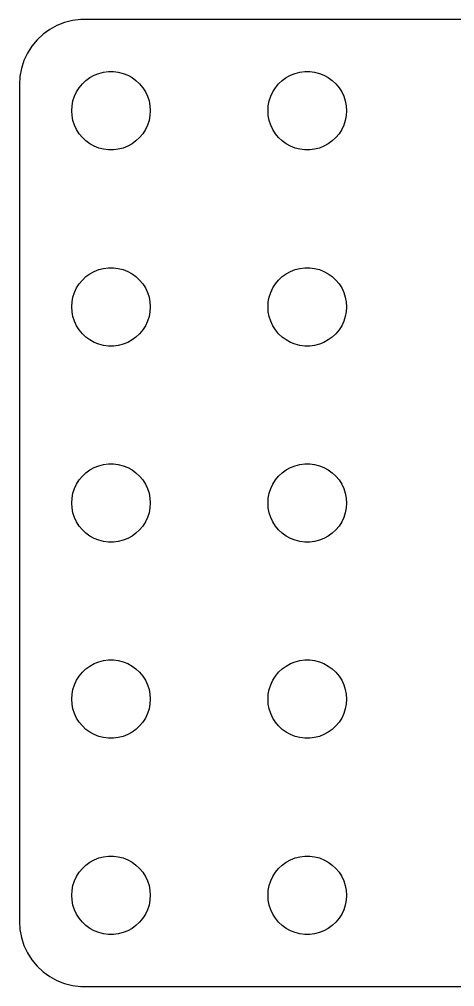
# Model space of a CAD drawing. Header units: metres. Extents: x -37 to 37, y 383 to 793.
# Drawn here: x -37 to -3.7, y 635 to 709 of the extents above; entities that cross this region are included whole.
import ezdxf

# ---------------------------------------------------------------- set-up
doc = ezdxf.new("R2010")
doc.units = ezdxf.units.M

msp = doc.modelspace()

# ---------------------------------------------------------------- linework, layer by layer
for p, q in [((-33.5451, 708.755), (-34.1289, 708.524)), ((-32.9369, 708.911), (-33.5451, 708.755)), ((-32.3139, 708.99), (-32.9369, 708.911)), ((32.3139, 708.99), (-32.3139, 708.99)), ((-34.6791, 708.222), (-35.1871, 707.853)), ((-34.1289, 708.524), (-34.6791, 708.222)), ((-35.6448, 707.423), (-36.0451, 706.939)), ((-35.1871, 707.853), (-35.6448, 707.423)), ((-36.0451, 706.939), (-36.3815, 706.409)), ((-36.6489, 705.841), (-36.8429, 705.243)), ((-36.3815, 706.409), (-36.6489, 705.841)), ((-36.8429, 705.243), (-36.9606, 704.627)), ((-36.9606, 704.627), (-37, 704)), ((-32.1869, 704.054), (-31.9123, 704.312)), ((-31.9123, 704.312), (-31.6075, 704.533)), ((-31.6075, 704.533), (-31.2773, 704.714)), ((-31.2773, 704.714), (-30.927, 704.853)), ((-30.927, 704.853), (-30.5621, 704.947)), ((-30.5621, 704.947), (-30.1884, 704.994)), ((-30.1884, 704.994), (-29.8116, 704.994)), ((-29.8116, 704.994), (-29.4379, 704.947)), ((-29.4379, 704.947), (-29.0729, 704.853)), ((-29.0729, 704.853), (-28.7227, 704.714)), ((-28.7227, 704.714), (-28.3925, 704.533)), ((-28.3925, 704.533), (-28.0877, 704.312)), ((-28.0877, 704.312), (-27.8131, 704.054)), ((-17.1869, 704.054), (-16.9123, 704.312)), ((-16.9123, 704.312), (-16.6075, 704.533)), ((-16.6075, 704.533), (-16.2773, 704.714)), ((-16.2773, 704.714), (-15.927, 704.853)), ((-15.927, 704.853), (-15.5621, 704.947)), ((-15.5621, 704.947), (-15.1884, 704.994)), ((-15.1884, 704.994), (-14.8116, 704.994)), ((-14.8116, 704.994), (-14.4379, 704.947)), ((-14.4379, 704.947), (-14.0729, 704.853)), ((-14.0729, 704.853), (-13.7227, 704.714)), ((-13.7227, 704.714), (-13.3925, 704.533)), ((-13.3925, 704.533), (-13.0877, 704.312)), ((-13.0877, 704.312), (-12.8131, 704.054)), ((-37, 704), (-37, 640)), ((-32.6289, 703.445), (-32.427, 703.763)), ((-32.427, 703.763), (-32.1869, 704.054)), ((-27.8131, 704.054), (-27.5729, 703.763)), ((-27.5729, 703.763), (-27.3711, 703.445)), ((-17.6289, 703.445), (-17.427, 703.763)), ((-17.427, 703.763), (-17.1869, 704.054)), ((-12.8131, 704.054), (-12.5729, 703.763)), ((-12.5729, 703.763), (-12.3711, 703.445)), ((-32.9057, 702.746), (-32.7893, 703.104)), ((-32.7893, 703.104), (-32.6289, 703.445)), ((-27.3711, 703.445), (-27.2107, 703.104)), ((-27.2107, 703.104), (-27.0942, 702.746)), ((-17.9057, 702.746), (-17.7893, 703.104)), ((-17.7893, 703.104), (-17.6289, 703.445)), ((-12.3711, 703.445), (-12.2107, 703.104)), ((-12.2107, 703.104), (-12.0942, 702.746)), ((-33, 702), (-32.9763, 702.376)), ((-32.9763, 702.376), (-32.9057, 702.746)), ((-27.0942, 702.746), (-27.0237, 702.376)), ((-27.0237, 702.376), (-27, 702)), ((-18, 702), (-17.9763, 702.376)), ((-17.9763, 702.376), (-17.9057, 702.746)), ((-12.0942, 702.746), (-12.0237, 702.376)), ((-12.0237, 702.376), (-12, 702)), ((-32.9763, 701.624), (-33, 702)), ((-32.9057, 701.254), (-32.9763, 701.624)), ((-27.0237, 701.624), (-27.0942, 701.254)), ((-27, 702), (-27.0237, 701.624)), ((-17.9763, 701.624), (-18, 702)), ((-17.9057, 701.254), (-17.9763, 701.624)), ((-12.0237, 701.624), (-12.0942, 701.254)), ((-12, 702), (-12.0237, 701.624)), ((-32.7893, 700.896), (-32.9057, 701.254)), ((-32.6289, 700.555), (-32.7893, 700.896)), ((-27.2107, 700.896), (-27.3711, 700.555)), ((-27.0942, 701.254), (-27.2107, 700.896)), ((-17.7893, 700.896), (-17.9057, 701.254)), ((-17.6289, 700.555), (-17.7893, 700.896)), ((-12.2107, 700.896), (-12.3711, 700.555)), ((-12.0942, 701.254), (-12.2107, 700.896)), ((-32.427, 700.237), (-32.6289, 700.555)), ((-32.1869, 699.946), (-32.427, 700.237)), ((-31.9123, 699.688), (-32.1869, 699.946)), ((-27.8131, 699.946), (-28.0877, 699.688)), ((-27.5729, 700.237), (-27.8131, 699.946)), ((-27.3711, 700.555), (-27.5729, 700.237)), ((-17.427, 700.237), (-17.6289, 700.555)), ((-17.1869, 699.946), (-17.427, 700.237)), ((-16.9123, 699.688), (-17.1869, 699.946)), ((-12.8131, 699.946), (-13.0877, 699.688)), ((-12.5729, 700.237), (-12.8131, 699.946)), ((-12.3711, 700.555), (-12.5729, 700.237)), ((-31.6075, 699.467), (-31.9123, 699.688)), ((-31.2773, 699.286), (-31.6075, 699.467)), ((-30.927, 699.147), (-31.2773, 699.286)), ((-30.5621, 699.053), (-30.927, 699.147)), ((-29.0729, 699.147), (-29.4379, 699.053)), ((-28.7227, 699.286), (-29.0729, 699.147)), ((-28.3925, 699.467), (-28.7227, 699.286)), ((-28.0877, 699.688), (-28.3925, 699.467)), ((-16.6075, 699.467), (-16.9123, 699.688)), ((-16.2773, 699.286), (-16.6075, 699.467)), ((-15.927, 699.147), (-16.2773, 699.286)), ((-15.5621, 699.053), (-15.927, 699.147)), ((-14.0729, 699.147), (-14.4379, 699.053)), ((-13.7227, 699.286), (-14.0729, 699.147)), ((-13.3925, 699.467), (-13.7227, 699.286)), ((-13.0877, 699.688), (-13.3925, 699.467)), ((-30.1884, 699.006), (-30.5621, 699.053)), ((-29.8116, 699.006), (-30.1884, 699.006)), ((-29.4379, 699.053), (-29.8116, 699.006)), ((-15.1884, 699.006), (-15.5621, 699.053)), ((-14.8116, 699.006), (-15.1884, 699.006)), ((-14.4379, 699.053), (-14.8116, 699.006)), ((-31.9123, 689.312), (-31.6075, 689.533)), ((-31.6075, 689.533), (-31.2773, 689.714)), ((-31.2773, 689.714), (-30.927, 689.853)), ((-30.927, 689.853), (-30.5621, 689.947)), ((-30.5621, 689.947), (-30.1884, 689.994)), ((-30.1884, 689.994), (-29.8116, 689.994)), ((-29.8116, 689.994), (-29.4379, 689.947)), ((-29.4379, 689.947), (-29.0729, 689.853)), ((-29.0729, 689.853), (-28.7227, 689.714)), ((-28.7227, 689.714), (-28.3925, 689.533)), ((-28.3925, 689.533), (-28.0877, 689.312)), ((-16.9123, 689.312), (-16.6075, 689.533)), ((-16.6075, 689.533), (-16.2773, 689.714)), ((-16.2773, 689.714), (-15.927, 689.853)), ((-15.927, 689.853), (-15.5621, 689.947)), ((-15.5621, 689.947), (-15.1884, 689.994)), ((-15.1884, 689.994), (-14.8116, 689.994)), ((-14.8116, 689.994), (-14.4379, 689.947)), ((-14.4379, 689.947), (-14.0729, 689.853)), ((-14.0729, 689.853), (-13.7227, 689.714)), ((-13.7227, 689.714), (-13.3925, 689.533)), ((-13.3925, 689.533), (-13.0877, 689.312)), ((-32.6289, 688.445), (-32.427, 688.763)), ((-32.427, 688.763), (-32.1869, 689.054)), ((-32.1869, 689.054), (-31.9123, 689.312)), ((-28.0877, 689.312), (-27.8131, 689.054)), ((-27.8131, 689.054), (-27.5729, 688.763)), ((-27.5729, 688.763), (-27.3711, 688.445)), ((-17.6289, 688.445), (-17.427, 688.763)), ((-17.427, 688.763), (-17.1869, 689.054)), ((-17.1869, 689.054), (-16.9123, 689.312)), ((-13.0877, 689.312), (-12.8131, 689.054)), ((-12.8131, 689.054), (-12.5729, 688.763)), ((-12.5729, 688.763), (-12.3711, 688.445)), ((-32.9057, 687.746), (-32.7893, 688.104)), ((-32.7893, 688.104), (-32.6289, 688.445)), ((-27.3711, 688.445), (-27.2107, 688.104)), ((-27.2107, 688.104), (-27.0942, 687.746)), ((-17.9057, 687.746), (-17.7893, 688.104)), ((-17.7893, 688.104), (-17.6289, 688.445)), ((-12.3711, 688.445), (-12.2107, 688.104)), ((-12.2107, 688.104), (-12.0942, 687.746)), ((-33, 687), (-32.9763, 687.376)), ((-32.9763, 687.376), (-32.9057, 687.746)), ((-27.0942, 687.746), (-27.0237, 687.376)), ((-27.0237, 687.376), (-27, 687)), ((-18, 687), (-17.9763, 687.376)), ((-17.9763, 687.376), (-17.9057, 687.746)), ((-12.0942, 687.746), (-12.0237, 687.376)), ((-12.0237, 687.376), (-12, 687)), ((-32.9763, 686.624), (-33, 687)), ((-32.9057, 686.254), (-32.9763, 686.624)), ((-27.0237, 686.624), (-27.0942, 686.254)), ((-27, 687), (-27.0237, 686.624)), ((-17.9763, 686.624), (-18, 687)), ((-17.9057, 686.254), (-17.9763, 686.624)), ((-12.0237, 686.624), (-12.0942, 686.254)), ((-12, 687), (-12.0237, 686.624)), ((-32.7893, 685.896), (-32.9057, 686.254)), ((-32.6289, 685.555), (-32.7893, 685.896)), ((-27.2107, 685.896), (-27.3711, 685.555)), ((-27.0942, 686.254), (-27.2107, 685.896)), ((-17.7893, 685.896), (-17.9057, 686.254)), ((-17.6289, 685.555), (-17.7893, 685.896)), ((-12.2107, 685.896), (-12.3711, 685.555)), ((-12.0942, 686.254), (-12.2107, 685.896)), ((-32.427, 685.237), (-32.6289, 685.555)), ((-32.1869, 684.946), (-32.427, 685.237)), ((-27.5729, 685.237), (-27.8131, 684.946)), ((-27.3711, 685.555), (-27.5729, 685.237)), ((-17.427, 685.237), (-17.6289, 685.555)), ((-17.1869, 684.946), (-17.427, 685.237)), ((-12.5729, 685.237), (-12.8131, 684.946)), ((-12.3711, 685.555), (-12.5729, 685.237)), ((-31.9123, 684.688), (-32.1869, 684.946)), ((-31.6075, 684.467), (-31.9123, 684.688)), ((-31.2773, 684.286), (-31.6075, 684.467)), ((-28.3925, 684.467), (-28.7227, 684.286)), ((-28.0877, 684.688), (-28.3925, 684.467)), ((-27.8131, 684.946), (-28.0877, 684.688)), ((-16.9123, 684.688), (-17.1869, 684.946)), ((-16.6075, 684.467), (-16.9123, 684.688)), ((-16.2773, 684.286), (-16.6075, 684.467)), ((-13.3925, 684.467), (-13.7227, 684.286)), ((-13.0877, 684.688), (-13.3925, 684.467)), ((-12.8131, 684.946), (-13.0877, 684.688)), ((-30.927, 684.147), (-31.2773, 684.286)), ((-30.5621, 684.053), (-30.927, 684.147)), ((-30.1884, 684.006), (-30.5621, 684.053)), ((-29.8116, 684.006), (-30.1884, 684.006)), ((-29.4379, 684.053), (-29.8116, 684.006)), ((-29.0729, 684.147), (-29.4379, 684.053)), ((-28.7227, 684.286), (-29.0729, 684.147)), ((-15.927, 684.147), (-16.2773, 684.286)), ((-15.5621, 684.053), (-15.927, 684.147)), ((-15.1884, 684.006), (-15.5621, 684.053)), ((-14.8116, 684.006), (-15.1884, 684.006)), ((-14.4379, 684.053), (-14.8116, 684.006)), ((-14.0729, 684.147), (-14.4379, 684.053)), ((-13.7227, 684.286), (-14.0729, 684.147)), ((-31.6075, 674.533), (-31.2773, 674.714)), ((-31.2773, 674.714), (-30.927, 674.853)), ((-30.927, 674.853), (-30.5621, 674.947)), ((-30.5621, 674.947), (-30.1884, 674.994)), ((-30.1884, 674.994), (-29.8116, 674.994)), ((-29.8116, 674.994), (-29.4379, 674.947)), ((-29.4379, 674.947), (-29.0729, 674.853)), ((-29.0729, 674.853), (-28.7227, 674.714)), ((-28.7227, 674.714), (-28.3925, 674.533)), ((-16.6075, 674.533), (-16.2773, 674.714)), ((-16.2773, 674.714), (-15.927, 674.853)), ((-15.927, 674.853), (-15.5621, 674.947)), ((-15.5621, 674.947), (-15.1884, 674.994)), ((-15.1884, 674.994), (-14.8116, 674.994)), ((-14.8116, 674.994), (-14.4379, 674.947)), ((-14.4379, 674.947), (-14.0729, 674.853)), ((-14.0729, 674.853), (-13.7227, 674.714)), ((-13.7227, 674.714), (-13.3925, 674.533)), ((-32.427, 673.763), (-32.1869, 674.054)), ((-32.1869, 674.054), (-31.9123, 674.312)), ((-31.9123, 674.312), (-31.6075, 674.533)), ((-28.3925, 674.533), (-28.0877, 674.312)), ((-28.0877, 674.312), (-27.8131, 674.054)), ((-27.8131, 674.054), (-27.5729, 673.763)), ((-17.427, 673.763), (-17.1869, 674.054)), ((-17.1869, 674.054), (-16.9123, 674.312)), ((-16.9123, 674.312), (-16.6075, 674.533)), ((-13.3925, 674.533), (-13.0877, 674.312)), ((-13.0877, 674.312), (-12.8131, 674.054)), ((-12.8131, 674.054), (-12.5729, 673.763)), ((-32.7893, 673.104), (-32.6289, 673.445)), ((-32.6289, 673.445), (-32.427, 673.763)), ((-27.5729, 673.763), (-27.3711, 673.445)), ((-27.3711, 673.445), (-27.2107, 673.104)), ((-17.7893, 673.104), (-17.6289, 673.445)), ((-17.6289, 673.445), (-17.427, 673.763)), ((-12.5729, 673.763), (-12.3711, 673.445)), ((-12.3711, 673.445), (-12.2107, 673.104)), ((-32.9763, 672.376), (-32.9057, 672.746)), ((-32.9057, 672.746), (-32.7893, 673.104)), ((-27.2107, 673.104), (-27.0942, 672.746)), ((-27.0942, 672.746), (-27.0237, 672.376)), ((-17.9763, 672.376), (-17.9057, 672.746)), ((-17.9057, 672.746), (-17.7893, 673.104)), ((-12.2107, 673.104), (-12.0942, 672.746)), ((-12.0942, 672.746), (-12.0237, 672.376)), ((-33, 672), (-32.9763, 672.376)), ((-32.9763, 671.624), (-33, 672)), ((-27.0237, 672.376), (-27, 672)), ((-27, 672), (-27.0237, 671.624)), ((-18, 672), (-17.9763, 672.376)), ((-17.9763, 671.624), (-18, 672)), ((-12.0237, 672.376), (-12, 672)), ((-12, 672), (-12.0237, 671.624)), ((-32.9057, 671.254), (-32.9763, 671.624)), ((-32.7893, 670.896), (-32.9057, 671.254)), ((-27.0942, 671.254), (-27.2107, 670.896)), ((-27.0237, 671.624), (-27.0942, 671.254)), ((-17.9057, 671.254), (-17.9763, 671.624)), ((-17.7893, 670.896), (-17.9057, 671.254)), ((-12.0942, 671.254), (-12.2107, 670.896)), ((-12.0237, 671.624), (-12.0942, 671.254)), ((-32.6289, 670.555), (-32.7893, 670.896)), ((-32.427, 670.237), (-32.6289, 670.555)), ((-27.3711, 670.555), (-27.5729, 670.237)), ((-27.2107, 670.896), (-27.3711, 670.555)), ((-17.6289, 670.555), (-17.7893, 670.896)), ((-17.427, 670.237), (-17.6289, 670.555)), ((-12.3711, 670.555), (-12.5729, 670.237)), ((-12.2107, 670.896), (-12.3711, 670.555)), ((-32.1869, 669.946), (-32.427, 670.237)), ((-31.9123, 669.688), (-32.1869, 669.946)), ((-31.6075, 669.467), (-31.9123, 669.688)), ((-28.0877, 669.688), (-28.3925, 669.467)), ((-27.8131, 669.946), (-28.0877, 669.688)), ((-27.5729, 670.237), (-27.8131, 669.946)), ((-17.1869, 669.946), (-17.427, 670.237)), ((-16.9123, 669.688), (-17.1869, 669.946)), ((-16.6075, 669.467), (-16.9123, 669.688)), ((-13.0877, 669.688), (-13.3925, 669.467)), ((-12.8131, 669.946), (-13.0877, 669.688)), ((-12.5729, 670.237), (-12.8131, 669.946)), ((-31.2773, 669.286), (-31.6075, 669.467)), ((-30.927, 669.147), (-31.2773, 669.286)), ((-30.5621, 669.053), (-30.927, 669.147)), ((-30.1884, 669.006), (-30.5621, 669.053)), ((-29.8116, 669.006), (-30.1884, 669.006)), ((-29.4379, 669.053), (-29.8116, 669.006)), ((-29.0729, 669.147), (-29.4379, 669.053)), ((-28.7227, 669.286), (-29.0729, 669.147)), ((-28.3925, 669.467), (-28.7227, 669.286)), ((-16.2773, 669.286), (-16.6075, 669.467)), ((-15.927, 669.147), (-16.2773, 669.286)), ((-15.5621, 669.053), (-15.927, 669.147)), ((-15.1884, 669.006), (-15.5621, 669.053)), ((-14.8116, 669.006), (-15.1884, 669.006)), ((-14.4379, 669.053), (-14.8116, 669.006)), ((-14.0729, 669.147), (-14.4379, 669.053)), ((-13.7227, 669.286), (-14.0729, 669.147)), ((-13.3925, 669.467), (-13.7227, 669.286)), ((-30.927, 659.853), (-30.5621, 659.947)), ((-30.5621, 659.947), (-30.1884, 659.994)), ((-30.1884, 659.994), (-29.8116, 659.994)), ((-29.8116, 659.994), (-29.4379, 659.947)), ((-29.4379, 659.947), (-29.0729, 659.853)), ((-15.927, 659.853), (-15.5621, 659.947)), ((-15.5621, 659.947), (-15.1884, 659.994)), ((-15.1884, 659.994), (-14.8116, 659.994)), ((-14.8116, 659.994), (-14.4379, 659.947)), ((-14.4379, 659.947), (-14.0729, 659.853)), ((-32.1869, 659.054), (-31.9123, 659.312)), ((-31.9123, 659.312), (-31.6075, 659.533)), ((-31.6075, 659.533), (-31.2773, 659.714)), ((-31.2773, 659.714), (-30.927, 659.853)), ((-29.0729, 659.853), (-28.7227, 659.714)), ((-28.7227, 659.714), (-28.3925, 659.533)), ((-28.3925, 659.533), (-28.0877, 659.312)), ((-28.0877, 659.312), (-27.8131, 659.054)), ((-17.1869, 659.054), (-16.9123, 659.312)), ((-16.9123, 659.312), (-16.6075, 659.533)), ((-16.6075, 659.533), (-16.2773, 659.714)), ((-16.2773, 659.714), (-15.927, 659.853)), ((-14.0729, 659.853), (-13.7227, 659.714)), ((-13.7227, 659.714), (-13.3925, 659.533)), ((-13.3925, 659.533), (-13.0877, 659.312)), ((-13.0877, 659.312), (-12.8131, 659.054)), ((-32.7893, 658.104), (-32.6289, 658.445)), ((-32.6289, 658.445), (-32.427, 658.763)), ((-32.427, 658.763), (-32.1869, 659.054)), ((-27.8131, 659.054), (-27.5729, 658.763)), ((-27.5729, 658.763), (-27.3711, 658.445)), ((-27.3711, 658.445), (-27.2107, 658.104)), ((-17.7893, 658.104), (-17.6289, 658.445)), ((-17.6289, 658.445), (-17.427, 658.763)), ((-17.427, 658.763), (-17.1869, 659.054)), ((-12.8131, 659.054), (-12.5729, 658.763)), ((-12.5729, 658.763), (-12.3711, 658.445)), ((-12.3711, 658.445), (-12.2107, 658.104)), ((-32.9763, 657.376), (-32.9057, 657.746)), ((-32.9057, 657.746), (-32.7893, 658.104)), ((-27.2107, 658.104), (-27.0942, 657.746)), ((-27.0942, 657.746), (-27.0237, 657.376)), ((-17.9763, 657.376), (-17.9057, 657.746)), ((-17.9057, 657.746), (-17.7893, 658.104)), ((-12.2107, 658.104), (-12.0942, 657.746)), ((-12.0942, 657.746), (-12.0237, 657.376)), ((-33, 657), (-32.9763, 657.376)), ((-32.9763, 656.624), (-33, 657)), ((-27.0237, 657.376), (-27, 657)), ((-27, 657), (-27.0237, 656.624)), ((-18, 657), (-17.9763, 657.376)), ((-17.9763, 656.624), (-18, 657)), ((-12.0237, 657.376), (-12, 657)), ((-12, 657), (-12.0237, 656.624)), ((-32.9057, 656.254), (-32.9763, 656.624)), ((-32.7893, 655.896), (-32.9057, 656.254)), ((-27.0942, 656.254), (-27.2107, 655.896)), ((-27.0237, 656.624), (-27.0942, 656.254)), ((-17.9057, 656.254), (-17.9763, 656.624)), ((-17.7893, 655.896), (-17.9057, 656.254)), ((-12.0942, 656.254), (-12.2107, 655.896)), ((-12.0237, 656.624), (-12.0942, 656.254)), ((-32.6289, 655.555), (-32.7893, 655.896)), ((-32.427, 655.237), (-32.6289, 655.555)), ((-27.3711, 655.555), (-27.5729, 655.237)), ((-27.2107, 655.896), (-27.3711, 655.555)), ((-17.6289, 655.555), (-17.7893, 655.896)), ((-17.427, 655.237), (-17.6289, 655.555)), ((-12.3711, 655.555), (-12.5729, 655.237)), ((-12.2107, 655.896), (-12.3711, 655.555)), ((-32.1869, 654.946), (-32.427, 655.237)), ((-31.9123, 654.688), (-32.1869, 654.946)), ((-27.8131, 654.946), (-28.0877, 654.688)), ((-27.5729, 655.237), (-27.8131, 654.946)), ((-17.1869, 654.946), (-17.427, 655.237)), ((-16.9123, 654.688), (-17.1869, 654.946)), ((-12.8131, 654.946), (-13.0877, 654.688)), ((-12.5729, 655.237), (-12.8131, 654.946)), ((-31.6075, 654.467), (-31.9123, 654.688)), ((-31.2773, 654.286), (-31.6075, 654.467)), ((-30.927, 654.147), (-31.2773, 654.286)), ((-30.5621, 654.053), (-30.927, 654.147)), ((-30.1884, 654.006), (-30.5621, 654.053)), ((-29.8116, 654.006), (-30.1884, 654.006)), ((-29.4379, 654.053), (-29.8116, 654.006)), ((-29.0729, 654.147), (-29.4379, 654.053)), ((-28.7227, 654.286), (-29.0729, 654.147)), ((-28.3925, 654.467), (-28.7227, 654.286)), ((-28.0877, 654.688), (-28.3925, 654.467)), ((-16.6075, 654.467), (-16.9123, 654.688)), ((-16.2773, 654.286), (-16.6075, 654.467)), ((-15.927, 654.147), (-16.2773, 654.286)), ((-15.5621, 654.053), (-15.927, 654.147)), ((-15.1884, 654.006), (-15.5621, 654.053)), ((-14.8116, 654.006), (-15.1884, 654.006)), ((-14.4379, 654.053), (-14.8116, 654.006)), ((-14.0729, 654.147), (-14.4379, 654.053)), ((-13.7227, 654.286), (-14.0729, 654.147)), ((-13.3925, 654.467), (-13.7227, 654.286)), ((-13.0877, 654.688), (-13.3925, 654.467)), ((-31.9123, 644.312), (-31.6075, 644.533)), ((-31.6075, 644.533), (-31.2773, 644.714)), ((-31.2773, 644.714), (-30.927, 644.853)), ((-30.927, 644.853), (-30.5621, 644.947)), ((-30.5621, 644.947), (-30.1884, 644.994)), ((-30.1884, 644.994), (-29.8116, 644.994)), ((-29.8116, 644.994), (-29.4379, 644.947)), ((-29.4379, 644.947), (-29.0729, 644.853)), ((-29.0729, 644.853), (-28.7227, 644.714)), ((-28.7227, 644.714), (-28.3925, 644.533)), ((-28.3925, 644.533), (-28.0877, 644.312)), ((-16.9123, 644.312), (-16.6075, 644.533)), ((-16.6075, 644.533), (-16.2773, 644.714)), ((-16.2773, 644.714), (-15.927, 644.853)), ((-15.927, 644.853), (-15.5621, 644.947)), ((-15.5621, 644.947), (-15.1884, 644.994)), ((-15.1884, 644.994), (-14.8116, 644.994)), ((-14.8116, 644.994), (-14.4379, 644.947)), ((-14.4379, 644.947), (-14.0729, 644.853)), ((-14.0729, 644.853), (-13.7227, 644.714)), ((-13.7227, 644.714), (-13.3925, 644.533)), ((-13.3925, 644.533), (-13.0877, 644.312)), ((-32.6289, 643.445), (-32.427, 643.763)), ((-32.427, 643.763), (-32.1869, 644.054)), ((-32.1869, 644.054), (-31.9123, 644.312)), ((-28.0877, 644.312), (-27.8131, 644.054)), ((-27.8131, 644.054), (-27.5729, 643.763)), ((-27.5729, 643.763), (-27.3711, 643.445)), ((-17.6289, 643.445), (-17.427, 643.763)), ((-17.427, 643.763), (-17.1869, 644.054)), ((-17.1869, 644.054), (-16.9123, 644.312)), ((-13.0877, 644.312), (-12.8131, 644.054)), ((-12.8131, 644.054), (-12.5729, 643.763)), ((-12.5729, 643.763), (-12.3711, 643.445)), ((-32.9057, 642.746), (-32.7893, 643.104)), ((-32.7893, 643.104), (-32.6289, 643.445)), ((-27.3711, 643.445), (-27.2107, 643.104)), ((-27.2107, 643.104), (-27.0942, 642.746)), ((-17.9057, 642.746), (-17.7893, 643.104)), ((-17.7893, 643.104), (-17.6289, 643.445)), ((-12.3711, 643.445), (-12.2107, 643.104)), ((-12.2107, 643.104), (-12.0942, 642.746)), ((-33, 642), (-32.9763, 642.376)), ((-32.9763, 642.376), (-32.9057, 642.746)), ((-27.0942, 642.746), (-27.0237, 642.376)), ((-27.0237, 642.376), (-27, 642)), ((-18, 642), (-17.9763, 642.376)), ((-17.9763, 642.376), (-17.9057, 642.746)), ((-12.0942, 642.746), (-12.0237, 642.376)), ((-12.0237, 642.376), (-12, 642)), ((-32.9763, 641.624), (-33, 642)), ((-32.9057, 641.254), (-32.9763, 641.624)), ((-27.0237, 641.624), (-27.0942, 641.254)), ((-27, 642), (-27.0237, 641.624)), ((-17.9763, 641.624), (-18, 642)), ((-17.9057, 641.254), (-17.9763, 641.624)), ((-12.0237, 641.624), (-12.0942, 641.254)), ((-12, 642), (-12.0237, 641.624)), ((-32.7893, 640.896), (-32.9057, 641.254)), ((-32.6289, 640.555), (-32.7893, 640.896)), ((-27.2107, 640.896), (-27.3711, 640.555)), ((-27.0942, 641.254), (-27.2107, 640.896)), ((-17.7893, 640.896), (-17.9057, 641.254)), ((-17.6289, 640.555), (-17.7893, 640.896)), ((-12.2107, 640.896), (-12.3711, 640.555)), ((-12.0942, 641.254), (-12.2107, 640.896)), ((-37, 640), (-36.9606, 639.373)), ((-32.427, 640.237), (-32.6289, 640.555)), ((-32.1869, 639.946), (-32.427, 640.237)), ((-31.9123, 639.688), (-32.1869, 639.946)), ((-27.8131, 639.946), (-28.0877, 639.688)), ((-27.5729, 640.237), (-27.8131, 639.946)), ((-27.3711, 640.555), (-27.5729, 640.237)), ((-17.427, 640.237), (-17.6289, 640.555)), ((-17.1869, 639.946), (-17.427, 640.237)), ((-16.9123, 639.688), (-17.1869, 639.946)), ((-12.8131, 639.946), (-13.0877, 639.688)), ((-12.5729, 640.237), (-12.8131, 639.946)), ((-12.3711, 640.555), (-12.5729, 640.237)), ((-36.9606, 639.373), (-36.8429, 638.757)), ((-31.6075, 639.467), (-31.9123, 639.688)), ((-31.2773, 639.286), (-31.6075, 639.467)), ((-30.927, 639.147), (-31.2773, 639.286)), ((-28.7227, 639.286), (-29.0729, 639.147)), ((-28.3925, 639.467), (-28.7227, 639.286)), ((-28.0877, 639.688), (-28.3925, 639.467)), ((-16.6075, 639.467), (-16.9123, 639.688)), ((-16.2773, 639.286), (-16.6075, 639.467)), ((-15.927, 639.147), (-16.2773, 639.286)), ((-13.7227, 639.286), (-14.0729, 639.147)), ((-13.3925, 639.467), (-13.7227, 639.286)), ((-13.0877, 639.688), (-13.3925, 639.467)), ((-36.8429, 638.757), (-36.6489, 638.159)), ((-30.5621, 639.053), (-30.927, 639.147)), ((-30.1884, 639.006), (-30.5621, 639.053)), ((-29.8116, 639.006), (-30.1884, 639.006)), ((-29.4379, 639.053), (-29.8116, 639.006)), ((-29.0729, 639.147), (-29.4379, 639.053)), ((-15.5621, 639.053), (-15.927, 639.147)), ((-15.1884, 639.006), (-15.5621, 639.053)), ((-14.8116, 639.006), (-15.1884, 639.006)), ((-14.4379, 639.053), (-14.8116, 639.006)), ((-14.0729, 639.147), (-14.4379, 639.053)), ((-36.6489, 638.159), (-36.3815, 637.591)), ((-36.3815, 637.591), (-36.0451, 637.061)), ((-36.0451, 637.061), (-35.6448, 636.577)), ((-35.6448, 636.577), (-35.1871, 636.147)), ((-35.1871, 636.147), (-34.6791, 635.778)), ((-34.6791, 635.778), (-34.1289, 635.476)), ((-34.1289, 635.476), (-33.5451, 635.245)), ((-33.5451, 635.245), (-32.9369, 635.089)), ((-32.9369, 635.089), (-32.3139, 635.01)), ((-32.3139, 635.01), (32.3139, 635.01))]:
    msp.add_line(p, q)

doc.saveas('drawing.dxf')
